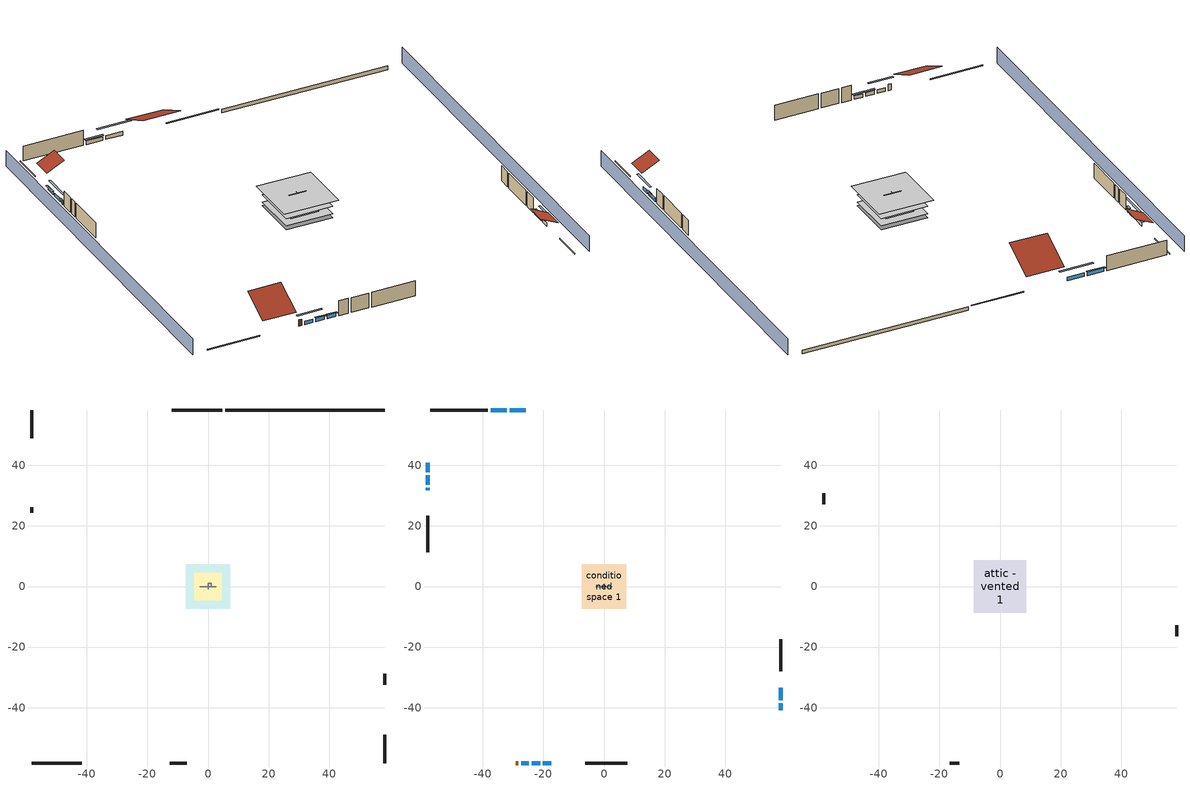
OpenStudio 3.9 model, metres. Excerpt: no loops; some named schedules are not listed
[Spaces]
garage 1
 floor foundation (Slab1 construction): -4.48,-4.48 -4.48,4.48 4.48,4.48 4.48,-4.48 z0
 wall outside (Wall1 construction): 58.28,-32.5 58.28,-28.84 z0.3:5.18
 wall outside (Wall2 construction): -12.56,-58.28 -7.07,-58.28 z0.3:5.18
 wall outside (Wall12 construction): -58.28,26.18 -58.28,24.35 z0.3:5.18
 wall to conditioned space 1 (Wall5 construction Reversed): 2.74,0 -2.74,0 z0.3:5.18
 wall to conditioned space 1 (Wall6 construction Reversed): 0,0.91 0,-0.91 z0.3:5.18
crawlspace - vented 1
 floor foundation (Slab2 construction): -7.41,-7.41 -7.41,7.41 7.41,7.41 7.41,-7.41 z-0.91
 wall outside (RimJoist1 construction): 4.74,58.28 -11.93,58.28 z0.3:0.61
 wall outside (RimJoist2 construction): 58.28,-58.28 58.28,-49.02 z0.3:0.61
 wall outside (RimJoist3 construction): -58.28,-58.28 -41.61,-58.28 z0.3:0.61
 wall outside (RimJoist4 construction): -58.28,58.28 -58.28,49.02 z0.3:0.61
 wall foundation (FoundationWall1 construction): 58.28,58.28 5.67,58.28 z-0.91:0.3
central ac and furnace airloop ret air space
 floor adiabatic (AdiabaticConst): 0,0 0,1 1,1 1,0 z0
 wall adiabatic (AdiabaticConst): 0,1 0,0 1,0 1,1 0,1 z0:1
 ceiling adiabatic (AdiabaticConst): 1,0 1,1 0,1 0,0 z1
conditioned space 1
 floor to crawlspace - vented 1 (Floor1 construction): -7.41,-7.41 -7.41,7.41 7.41,7.41 7.41,-7.41 z0.3
 floor to garage 1 (Floor2 construction): -4.48,-4.48 -4.48,4.48 4.48,4.48 4.48,-4.48 z0.3
 floor adiabatic (AdiabaticFloorConstruction): -7.41,-7.41 -7.41,7.41 7.41,7.41 7.41,-7.41 z2.74
 wall outside (Wall3 construction): -38.33,58.28 -57.35,58.28 z0.3:5.18
 wall outside (Wall4 construction): 58.28,-27.92 58.28,-17.35 z0.3:5.18
 wall outside (Wall7 construction): -6.14,-58.28 7.67,-58.28 z0.3:5.18
 wall outside (Wall8 construction): -58.28,23.42 -58.28,11.25 z0.3:5.18
 wall outside (AdiabaticWallConstruction): -25.83,58.28 -31.15,58.28 / -32.08,58.28 -37.4,58.28 / -20.2,-58.28 -17.5,-58.28 / -58.28,32.63 -58.28,31.73 z0.3:1.49; 58.28,-40.89 58.28,-38.53 z0.3:1.34; 58.28,-37.61 58.28,-33.43 / -58.28,36.76 -58.28,33.56 / -58.28,40.89 -58.28,37.69 z0.3:1.4; -27.35,-58.28 -24.78,-58.28 z0.3:1.43; -23.85,-58.28 -21.13,-58.28 z0.3:1.52
 wall outside (AdiabaticWallConstruction 1): -29.2,-58.28 -28.28,-58.28 z0.3:2.34
 window (WindowConstruction): -25.83,58.28 -31.15,58.28 z0.3:1.49
 window (WindowConstruction 1): -32.08,58.28 -37.4,58.28 z0.3:1.49
 window (WindowConstruction 2): 58.28,-40.89 58.28,-38.53 z0.3:1.34
 window (WindowConstruction 3): 58.28,-37.61 58.28,-33.43 z0.3:1.4
 window (WindowConstruction 4): -27.35,-58.28 -24.78,-58.28 z0.3:1.43
 window (WindowConstruction 5): -23.85,-58.28 -21.13,-58.28 z0.3:1.52
 window (WindowConstruction 6): -20.2,-58.28 -17.5,-58.28 z0.3:1.49
 window (WindowConstruction 7): -58.28,36.76 -58.28,33.56 z0.3:1.4
 window (WindowConstruction 8): -58.28,32.63 -58.28,31.73 z0.3:1.49
 window (WindowConstruction 9): -58.28,40.89 -58.28,37.69 z0.3:1.4
 door (Door): -29.2,-58.28 -28.28,-58.28 z0.3:2.34
 ceiling adiabatic (AdiabaticFloorConstruction): 7.41,-7.41 7.41,7.41 -7.41,7.41 -7.41,-7.41 z2.74
attic - vented 1
 floor to conditioned space 1 (Floor3 construction Reversed): -8.66,-8.66 -8.66,8.66 8.66,8.66 8.66,-8.66 z5.18
 wall outside (Wall9 construction): 58.28,-16.42 58.28,-12.72 z0.3:5.18
 wall outside (Wall10 construction): -58.28,30.81 -58.28,27.11 z0.3:5.18
 wall outside (Wall11 construction): -16.57,-58.28 -13.48,-58.28 z0.3:5.18
 roof outside (Roof1 construction): -24.9,58.28,5.18 -24.9,47.51,10.57 -12.86,47.51,10.57 -12.86,58.28,5.18
 roof outside (Roof2 construction): 58.28,-41.82,5.18 52.68,-41.82,7.98 52.68,-48.09,7.98 58.28,-48.09,5.18
 roof outside (Roof3 construction): -58.28,41.82,5.18 -52.68,41.82,7.98 -52.68,48.09,7.98 -58.28,48.09,5.18
 roof outside (Roof4 construction): -30.12,-58.28,5.18 -30.12,-48.84,9.9 -40.68,-48.84,9.9 -40.68,-58.28,5.18
shading: -62.85,58.28 -62.85,-58.28 / 62.85,-58.28 62.85,58.28 z0:5.18; -33.9,58.28 -23.09,58.28 -23.09,58.89 -33.9,58.89 z4.24; -37.71,58.28 -31.78,58.28 -31.78,58.89 -37.71,58.89 z1.8; 58.28,-35.79 58.28,-43.64 58.89,-43.64 58.89,-35.79 z4.08; 58.28,-33.13 58.28,-37.91 58.89,-37.91 58.89,-33.13 z1.71; -22.04,-58.28 -30.1,-58.28 -30.1,-58.89 -22.04,-58.89 z4.18; -20.83,-58.28 -24.16,-58.28 -24.16,-58.89 -20.83,-58.89 z1.83; -17.19,-58.28 -20.51,-58.28 -20.51,-58.89 -17.19,-58.89 z1.8; -58.28,30.82 -58.28,39.51 -58.89,39.51 -58.89,30.82 z4.15; -58.28,31.43 -58.28,32.94 -58.89,32.94 -58.89,31.43 z1.8; -58.28,37.39 -58.28,41.2 -58.89,41.2 -58.89,37.39 z1.71
[Site]
Portland Intl Arpt_OR: Latitude {deg}=45.59; Longitude {deg}=-122.6; Time Zone {hr}=-8; Elevation {m}=33; Terrain=Suburbs; Keep Site Location Information=Yes
[Site:GroundTemperature:Shallow]
10.2558, 8.96328, 8.85977, 9.47314, 11.9355, 14.3863, 16.5111, 17.8571, 17.9714, 16.8767, 14.8061, 12.4304
[Site:WaterMainsTemperature]
Calculation Method=Schedule; Temperature Schedule=mains temperature schedule
[Building]
Building 1
[Material] Roughness=Rough
Name | Thickness {m} | Conductivity {W/m-K} | Density {kg/m3} | Specific Heat {J/kg-K} | Thermal Absorptance | Solar Absorptance | Visible Absorptance
slate or tile shingles | 0.01905 | 0.840978 | 1899.972 | 799.717 | 0.9 | 0.75 | 0.75
roof rigid ins | 0.00329814 | 0.029427 | 32.04 | 1214.23 | 0.9 | 0.7 | 0.7
osb sheathing 0.5 in. | 0.0127 | 0.115458 | 512.64 | 1214.23 | 0.9 | 0.6 | 0.6
wood siding | 0.0254 | 0.102417 | 544.68 | 1172.36 | 0.9 | 0.85 | 0.85
osb sheathing 0.5 in. 1 | 0.0127 | 0.115458 | 512.64 | 1214.23 | 0.9 | 0.7 | 0.7
wall stud and cavity | 0.1397 | 0.727959 | 139.0536 | 1170.24 | 0.9 | 0.6 | 0.6
wall stud and cavity 1 | 0.1397 | 0.0951301 | 139.0536 | 1170.24 | 0.9 | 0.7 | 0.7
gypsum board | 0.0127 | 0.160291 | 801 | 837.4 | 0.9 | 0.6 | 0.6
osb sheathing 0.5 in. 2; osb sheathing 0.5 in. 3 | 0.0127 | 0.115458 | 512.64 | 1214.23
wall stud and cavity 2 | 0.1397 | 0.0856282 | 139.0536 | 1170.24 | 0.9 | 0.7 | 0.7
rim joist stud and cavity | 0.0508 | 0.178688 | 50.32683 | 1063.81 | 0.9 | 0.6 | 0.6
floor stud and cavity | 0.1397 | 0.0972396 | 92.3553 | 1139.71 | 0.9 | 0.7 | 0.7
floor rigid ins | 0.051816 | 0.029427 | 32.04 | 1214.23 | 0.9 | 0.7 | 0.7
osb sheathing 0.75 in. | 0.01905 | 0.115458 | 512.64 | 1214.23 | 0.9 | 0.7 | 0.7
floor covering | 0.0127 | 0.0433444 | 54.468 | 1339.84 | 0.9 | 0.6 | 0.6
ceiling loosefill ins | 0.254 | 0.0480833 | 16.02 | 1046.75 | 0.9 | 0.7 | 0.7
ceiling stud and cavity | 0.1397 | 0.104117 | 65.682 | 1177.47 | 0.9 | 0.7 | 0.7
concrete 4.0 in. | 0.1016 | 1.803125 | 2242.8 | 837.4 | 0.9 | 0.7 | 0.7
concrete 8.0 in. | 0.2032 | 1.803125 | 2242.8 | 837.4 | 0.9 | 0.7 | 0.7
soil 0.5 in. | 0.0127 | 1.3848 | 1842.3 | 418.7 | 0.9 | 0.7 | 0.7
wood siding 1; wood siding 2 | 0.0254 | 0.102417 | 544.68 | 1172.36
wall rigid ins; floor rigid ins 1 | 0.512978 | 0.029427 | 32.04 | 1214.23 | 0.9 | 0.7 | 0.7
wall stud and cavity 3 | 0.0889 | 0.380278 | 52.3479 | 1209.89 | 0.9 | 0.7 | 0.7
door material | 0.04445 | 0.0612267 | 512.64 | 1214.23 | 0.9 | 0.7 | 0.7
floor stud and cavity 1 | 0.1397 | 1.75129 | 37.0049 | 1207.88 | 0.9 | 0.7 | 0.7
wall stud and cavity 4 | 0.0889 | 0.391764 | 83.0341 | 1211.67 | 0.9 | 0.7 | 0.7
furniture material conditioned space 1; furniture material garage 1 | 0.1524 | 0.115458 | 640.8 | 1214.23 | 0.9 | 0.6 | 0.6
[Construction]
Roof1 construction; Roof2 construction; Roof3 construction; Roof4 construction: slate or tile shingles, roof rigid ins, osb sheathing 0.5 in.
Wall1 construction; Wall2 construction: wood siding, osb sheathing 0.5 in. 1, wall stud and cavity
Wall3 construction; Wall4 construction: wood siding, osb sheathing 0.5 in. 1, wall stud and cavity 1, gypsum board
Wall5 construction Reversed: gypsum board, wall stud and cavity 2, osb sheathing 0.5 in. 2
Wall6 construction Reversed: gypsum board, wall stud and cavity 2, osb sheathing 0.5 in. 3
Wall7 construction; Wall8 construction: wood siding, osb sheathing 0.5 in. 3, wall stud and cavity 1, gypsum board
Wall9 construction; Wall10 construction; Wall11 construction; Wall12 construction: wood siding, osb sheathing 0.5 in. 3, wall stud and cavity
RimJoist1 construction; RimJoist2 construction; RimJoist3 construction; RimJoist4 construction: wood siding, rim joist stud and cavity
Floor1 construction; Floor2 construction: floor stud and cavity, floor rigid ins, osb sheathing 0.75 in., floor covering
Floor3 construction Reversed: gypsum board, ceiling stud and cavity, ceiling loosefill ins
Slab1 construction: concrete 4.0 in.
FoundationWall1 construction: concrete 8.0 in.
Slab2 construction: soil 0.5 in.
WindowConstruction; WindowConstruction 1; WindowConstruction 2; WindowConstruction 3; WindowConstruction 4; WindowConstruction 5; WindowConstruction 6; WindowConstruction 7; WindowConstruction 8; WindowConstruction 9: WindowMaterial
AdiabaticWallConstruction: wood siding 1, wall rigid ins, wall stud and cavity 3, gypsum board
Door: door material
AdiabaticWallConstruction 1: wood siding 2, wall rigid ins, wall stud and cavity 3, gypsum board
AdiabaticFloorConstruction: floor stud and cavity 1, floor rigid ins 1, osb sheathing 0.75 in., floor covering
PartitionWallConstruction: gypsum board, wall stud and cavity 4, gypsum board
furniture construction conditioned space 1: furniture material conditioned space 1
furniture construction garage 1: furniture material garage 1
AdiabaticConst: Adiabatic
[WindowMaterial:SimpleGlazingSystem]
WindowMaterial: U-Factor {W/m2-K}=2.78222; Solar Heat Gain Coefficient=0.56
[Material:NoMass]
Adiabatic: Roughness=Rough; Thermal Resistance {m2-K/W}=176.1
[ThermalZone] Multiplier=1; Use Ideal Air Loads=No
Name | Volume {m3} | Thermostat
conditioned space | 1265.65 | conditioned space temperature setpoint
attic - vented | 386.638
garage | 195.726
crawlspace - vented | 267.481
central ac and furnace airloop ret air zone | 1
[Sizing:Zone] Zone Cooling Design Supply Air Temperature Input Method=SupplyAirTemperature; Zone Cooling Design Supply Air Temperature {C}=14; Zone Cooling Design Supply Air Temperature Difference {deltaC}=11.11; Zone Heating Design Supply Air Temperature Input Method=SupplyAirTemperature; Zone Heating Design Supply Air Temperature {C}=40; Zone Heating Design Supply Air Temperature Difference {deltaC}=11.11; Zone Cooling Design Supply Air Humidity Ratio {kg-H2O/kg-air}=0.0085; Zone Heating Design Supply Air Humidity Ratio {kg-H2O/kg-air}=0.008; Cooling Design Air Flow Method=DesignDay; Heating Design Air Flow Method=DesignDay; Account for Dedicated Outdoor Air System=No; Dedicated Outdoor Air System Control Strategy=NeutralSupplyAir; Dedicated Outdoor Air Low Setpoint Temperature for Design {C}=autosize; Dedicated Outdoor Air High Setpoint Temperature for Design {C}=autosize; Zone Load Sizing Method=Sensible Load Only No Latent Load; Zone Latent Cooling Design Supply Air Humidity Ratio Input Method=HumidityRatioDifference; Zone Cooling Design Supply Air Humidity Ratio Difference {kgWater/kgDryAir}=0.005; Zone Latent Heating Design Supply Air Humidity Ratio Input Method=HumidityRatioDifference; Zone Humidification Design Supply Air Humidity Ratio Difference {kgWater/kgDryAir}=0.005; Sizing Option=Coincident
attic - vented; garage; crawlspace - vented; central ac and furnace airloop ret air zone
[Space]
Name | Thermal Zone | Volume {m3}
conditioned space 1 | conditioned space | 1265.65
attic - vented 1 | attic - vented | 386.638
garage 1 | garage | 195.726
crawlspace - vented 1 | crawlspace - vented | 267.481
central ac and furnace airloop ret air space | central ac and furnace airloop ret air zone
[ThermostatSetpoint:DualSetpoint]
conditioned space temperature setpoint: Heating Setpoint Temperature Schedule=heating setpoint; Cooling Setpoint Temperature Schedule=cooling setpoint; Temperature Difference Between Cutout And Setpoint {deltaC}=0
[Foundation:Kiva] Wall Depth Below Slab {m}=0.2032
Name | Initial Indoor Air Temperature {C} | Wall Height Above Grade {m}
Foundation Kiva 1 | 13.4258 | 0.1016
Foundation Kiva 2 | 7.52769 | 0.3048
[Foundation:Kiva:Settings]
Soil Conductivity {W/m-K}=1.3848; Soil Density {kg/m3}=1842.3; Soil Specific Heat {J/kg-K}=418.7; Ground Solar Absorptivity=0.9; Ground Thermal Absorptivity=0.9; Ground Surface Roughness {m}=0.03; Far-Field Width {m}=40; Deep-Ground Boundary Condition=ZeroFlux; Deep-Ground Depth {m}=40; Minimum Cell Dimension {m}=0.2; Maximum Cell Growth Coefficient=3; Simulation Timestep=Timestep
[SurfaceProperty:ExposedFoundationPerimeter] Exposed Perimeter Calculation Method=TotalExposedPerimeter
Name | Total Exposed Perimeter {m}
Slab1 | 21.9456
Slab2 | 52.60848
[SurfaceProperty:IncidentSolarMultiplier] Incident Solar Multiplier=1; Incident Solar Multiplier Schedule=trans schedule winter=0.85 summer=0.7
Window1; Window2; Window3; Window4; Window5; Window6; Window7; Window8; Window9; Window10
[InternalMass:Definition] Design Level Calculation Method=SurfaceArea
Name | Construction | Surface Area {m2}
partition wall mass | PartitionWallConstruction | 519.049
furniture mass conditioned space 1 | furniture construction conditioned space 1 | 207.62
furniture mass garage 1 | furniture construction garage 1 | 8.02682
[InternalMass] Multiplier=1
Name | Internal Mass Definition | Space or SpaceType
partition wall mass | partition wall mass | conditioned space 1
furniture mass conditioned space 1 | furniture mass conditioned space 1 | conditioned space 1
furniture mass garage 1 | furniture mass garage 1 | garage 1
[Fan:SystemModel]
central ac and furnace supply fan: Availability Schedule=Always On Discrete; Design Maximum Air Flow Rate {m3/s}=0.897172; Speed Control Method=Discrete; Electric Power Minimum Flow Rate Fraction=0.2; Design Pressure Rise {Pa}=500; Motor Efficiency=1; Motor In Air Stream Fraction=1; Design Electric Power Consumption {W}=autosize; Design Power Sizing Method=PowerPerFlow; Electric Power Per Unit Flow Rate {W/(m3/s)}=1059.44; Electric Power Per Unit Flow Rate Per Unit Pressure {W-s/m3-Pa}=1.66667; Fan Total Efficiency=0.7; Motor Loss Radiative Fraction=0; Speed Flow Fraction 1=0.98632; Speed Electric Power Fraction 1=0.95953; Speed Flow Fraction 2=1; Speed Electric Power Fraction 2=1
[EnergyManagementSystem:Sensor]
Name | Output Variable or Output Meter Index Key | Output Variable or Output Meter
central_ac_and_furnace_supply_fan_s; central_ac_and_furnace_supply_fan_s_1 | central ac and furnace supply fan | Fan Electricity Energy
water_heater_amb_temp | garage | Zone Mean Air Temperature
water_heater_amb_rh | garage | Zone Air Relative Humidity
water_heater_T_set | water heater setpoint | Schedule Value
out_pb_s |  | Site Outdoor Air Barometric Pressure
out_wt_s |  | Site Outdoor Air Humidity Ratio
site_vw_s |  | Site Wind Speed
cool_season | cooling season schedule | Schedule Value
central_ac_and_furnace_airloop_Fan_RTF_s | central ac and furnace supply fan | Fan Runtime Fraction Speed 1
central_ac_and_furnace_airloop_Fan_RTF_s_1 | central ac and furnace supply fan | Fan Runtime Fraction Speed 2
central_ac_and_furnace_airloop_AH_MFR_s | Node 7 | System Node Mass Flow Rate
central_ac_and_furnace_airloop_AH_VFR_s | Node 7 | System Node Current Density Volume Flow Rate
central_ac_and_furnace_airloop_AH_Tout_s | Node 7 | System Node Temperature
central_ac_and_furnace_airloop_AH_Wout_s | Node 7 | System Node Humidity Ratio
central_ac_and_furnace_airloop_RA_T_s | Node 10 | System Node Temperature
central_ac_and_furnace_airloop_Ra_W_s | Node 10 | System Node Humidity Ratio
central_ac_and_furnace_airloop_0_DZ_T_s | crawlspace - vented | Zone Air Temperature
central_ac_and_furnace_airloop_0_DZ_W_s | crawlspace - vented | Zone Mean Air Humidity Ratio
natural_vent_s | natural vent schedule | Schedule Value
htg_sp_s | heating setpoint | Schedule Value
clg_sp_s | cooling setpoint | Schedule Value
htg_load_cond |  | Heating:EnergyTransfer:Zone:CONDITIONED SPACE
clg_load_cond |  | Cooling:EnergyTransfer:Zone:CONDITIONED SPACE
htg_load_duct |  | Heating:EnergyTransfer:Zone:CENTRAL AC AND FURNACE AIRLOOP RET AIR ZONE
clg_load_duct |  | Cooling:EnergyTransfer:Zone:CENTRAL AC AND FURNACE AIRLOOP RET AIR ZONE
s_conv | Floor1 | Surface Inside Face Convection Heat Gain Energy
s_ig | Floor1 | Surface Inside Face Internal Gains Radiation Heat Gain Energy
s_sol | Floor1 | Surface Inside Face Solar Radiation Heat Gain Energy
s_lgt | Floor1 | Surface Inside Face Lights Radiation Heat Gain Energy
s_surf | Floor1 | Surface Inside Face Net Surface Thermal Radiation Heat Gain Energy
s_conv_1 | Floor2 | Surface Inside Face Convection Heat Gain Energy
s_ig_1 | Floor2 | Surface Inside Face Internal Gains Radiation Heat Gain Energy
s_sol_1 | Floor2 | Surface Inside Face Solar Radiation Heat Gain Energy
s_lgt_1 | Floor2 | Surface Inside Face Lights Radiation Heat Gain Energy
s_surf_1 | Floor2 | Surface Inside Face Net Surface Thermal Radiation Heat Gain Energy
s_conv_2 | Floor3 | Surface Inside Face Convection Heat Gain Energy
s_ig_2 | Floor3 | Surface Inside Face Internal Gains Radiation Heat Gain Energy
s_sol_2 | Floor3 | Surface Inside Face Solar Radiation Heat Gain Energy
s_lgt_2 | Floor3 | Surface Inside Face Lights Radiation Heat Gain Energy
s_surf_2 | Floor3 | Surface Inside Face Net Surface Thermal Radiation Heat Gain Energy
s_conv_3 | inferred conditioned ceiling | Surface Inside Face Convection Heat Gain Energy
s_ig_3 | inferred conditioned ceiling | Surface Inside Face Internal Gains Radiation Heat Gain Energy
s_sol_3 | inferred conditioned ceiling | Surface Inside Face Solar Radiation Heat Gain Energy
s_lgt_3 | inferred conditioned ceiling | Surface Inside Face Lights Radiation Heat Gain Energy
s_surf_3 | inferred conditioned ceiling | Surface Inside Face Net Surface Thermal Radiation Heat Gain Energy
s_conv_4 | inferred conditioned floor | Surface Inside Face Convection Heat Gain Energy
s_ig_4 | inferred conditioned floor | Surface Inside Face Internal Gains Radiation Heat Gain Energy
s_sol_4 | inferred conditioned floor | Surface Inside Face Solar Radiation Heat Gain Energy
[OtherEquipment:Definition] Design Level Calculation Method=EquipmentLevel
Name | Design Level {W} | Fraction Latent | Fraction Radiant | Fraction Lost
water heater sens; central ac and furnace airloop_0 SupSensLkToCond; central ac and furnace airloop_0 SupCondToLv; central ac and furnace airloop_0 RetCondToRP; central ac and furnace airloop_0 RetSensLkToRP; central ac and furnace airloop_0 SupCondToDZ; central ac and furnace airloop_0 RetCondToDZ; central ac and furnace airloop_0 SupSensLkToDZ; mech vent house fan sensible load | 0 | 0 | 0 | 0
water heater lat; general water use latent; central ac and furnace airloop_0 SupLatLkToCond; central ac and furnace airloop_0 RetLatLkToRP; central ac and furnace airloop_0 SupLatLkToDZ; mech vent house fan latent load | 0 | 1 | 0 | 0
water heater energy adjustment1 | 0.01 | 0 | 0 | 1
clothes dryer 2; cooking range 2 | 0 | 0 | 0 | 1
general water use sensible | 0 | 0 | 0.6 | 0
[OtherEquipment]
Name | Other Equipment Definition | Space or SpaceType | Schedule | Fuel Type
water heater sens | water heater sens | garage 1 | Always On Discrete
water heater lat | water heater lat | garage 1 | Always On Discrete
water heater energy adjustment1 | water heater energy adjustment1 | garage 1 | Always On Discrete | Electricity
clothes dryer 1 | clothes dryer 2 | conditioned space 1 | clothes dryer schedule | Electricity
cooking range 1 | cooking range 2 | conditioned space 1 | cooking range schedule | Electricity
general water use sensible | general water use sensible | conditioned space 1 | general water use schedule
general water use latent | general water use latent | conditioned space 1 | general water use schedule
central ac and furnace airloop_0 SupSensLkToCond | central ac and furnace airloop_0 SupSensLkToCond | conditioned space 1 | Always On Discrete
central ac and furnace airloop_0 SupLatLkToCond | central ac and furnace airloop_0 SupLatLkToCond | conditioned space 1 | Always On Discrete
central ac and furnace airloop_0 SupCondToLv | central ac and furnace airloop_0 SupCondToLv | conditioned space 1 | Always On Discrete
central ac and furnace airloop_0 RetCondToRP | central ac and furnace airloop_0 RetCondToRP | central ac and furnace airloop ret air space | Always On Discrete
central ac and furnace airloop_0 RetSensLkToRP | central ac and furnace airloop_0 RetSensLkToRP | central ac and furnace airloop ret air space | Always On Discrete
central ac and furnace airloop_0 RetLatLkToRP | central ac and furnace airloop_0 RetLatLkToRP | central ac and furnace airloop ret air space | Always On Discrete
central ac and furnace airloop_0 SupCondToDZ | central ac and furnace airloop_0 SupCondToDZ | crawlspace - vented 1 | Always On Discrete
central ac and furnace airloop_0 RetCondToDZ | central ac and furnace airloop_0 RetCondToDZ | crawlspace - vented 1 | Always On Discrete
central ac and furnace airloop_0 SupSensLkToDZ | central ac and furnace airloop_0 SupSensLkToDZ | crawlspace - vented 1 | Always On Discrete
central ac and furnace airloop_0 SupLatLkToDZ | central ac and furnace airloop_0 SupLatLkToDZ | crawlspace - vented 1 | Always On Discrete
mech vent house fan sensible load | mech vent house fan sensible load | conditioned space 1 | Always On Discrete
mech vent house fan latent load | mech vent house fan latent load | conditioned space 1 | Always On Discrete
[ElectricEquipment:Definition] Design Level Calculation Method=EquipmentLevel; Fraction Latent=0
Name | Design Level {W} | Fraction Radiant | Fraction Lost
clothes washer; clothes dryer; dishwasher; cooking range; whole house fan; mech vent house fan | 0 | 0 | 1
fridge | 49.4292 | 0.6 | 0
mech vent house fan cfis | 0 | 0 | 0
[ElectricEquipment] Space or SpaceType=conditioned space 1
Name | Electric Equipment Definition | Schedule
clothes washer | clothes washer | clothes washer schedule
clothes dryer | clothes dryer | clothes dryer schedule
dishwasher | dishwasher | dishwasher schedule
fridge | fridge | fridge schedule
cooking range | cooking range | cooking range schedule
whole house fan | whole house fan | Always On Discrete
mech vent house fan | mech vent house fan | mech vent house fan schedule
mech vent house fan cfis | mech vent house fan cfis | mech vent house fan cfis schedule
[WaterUse:Equipment:Definition] Peak Flow Rate {m3/s}=0
clothes washer; dishwasher
[ZoneMixing] Schedule=Always On Continuous; Design Flow Rate Calculation Method=Flow/Zone; Design Flow Rate {m3/s}=0
Name | Zone or Space | Source Zone or Space
central ac and furnace airloop_0 ZoneMixDZToCond mix | conditioned space | crawlspace - vented
central ac and furnace airloop_0 ZoneMixCondToDZ mix | crawlspace - vented | conditioned space
whole house fan mix | attic - vented | conditioned space
[SpaceInfiltration:DesignFlowRate] Schedule=Always On Discrete
Name | Space or SpaceType | Design Flow Rate Calculation Method | Design Flow Rate {m3/s} | Air Changes per Hour {1/hr} | Constant Term Coefficient | Temperature Term Coefficient | Velocity Term Coefficient | Velocity Squared Term Coefficient
natural vent flow; whole house fan flow; infil flow | conditioned space 1 | Flow/Space | 0
infil crawlspace - vented 1 | crawlspace - vented 1 | AirChanges/Hour |  | 2.6013 | 1 | 0 | 0 | 0
crawlspace_vented 1 duct leakage imbalance infil flow | crawlspace - vented 1 | Flow/Space | 0
[SpaceInfiltration:EffectiveLeakageArea] Schedule=Always On Discrete
Name | Space or SpaceType | Effective Air Leakage Area {cm2} | Stack Coefficient | Wind Coefficient
infil garage 1 | garage 1 | 203.878 | 0.000129147 | 4.64657e-05
infil attic - vented 1 | attic - vented 1 | 9987.63 | 0.000269167 | 4.70881e-05
